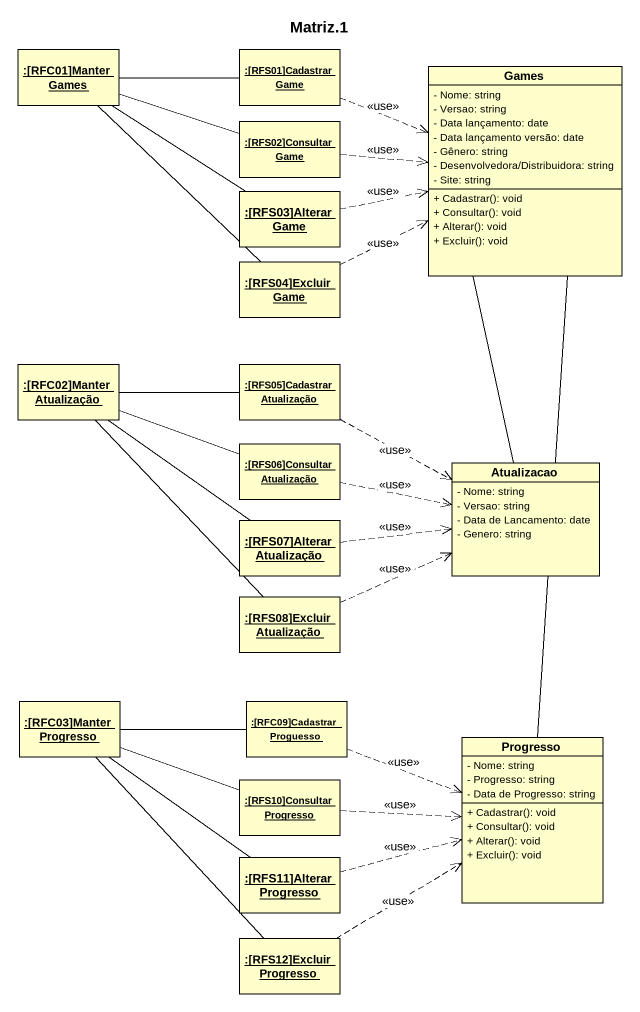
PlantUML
@startuml
title Matriz.1
hide circle
hide empty members
skinparam classAttributeIconSize 0
object ":[RFC01]Manter Games" as RFC01_Manter_Games
object ":[RFS01]Cadastrar Game" as RFS01_Cadastrar_Game
class Games {
  - Nome: string
  - Versao: string
  - Data lançamento: date
  - Data lançamento versão: date
  - Gênero: string
  - Desenvolvedora/Distribuidora: string
  - Site: string
  + Cadastrar(): void
  + Consultar(): void
  + Alterar(): void
  + Excluir(): void
}
object ":[RFS02]Consultar Game" as RFS02_Consultar_Game
object ":[RFS03]Alterar Game" as RFS03_Alterar_Game
object ":[RFS04]Excluir Game" as RFS04_Excluir_Game
object ":[RFC02]Manter Atualização" as RFC02_Manter_Atualização
object ":[RFS05]Cadastrar Atualização" as RFS05_Cadastrar_Atualização
object ":[RFS06]Consultar Atualização" as RFS06_Consultar_Atualização
class Atualizacao {
  - Nome: string
  - Versao: string
  - Data de Lancamento: date
  - Genero: string
}
object ":[RFS07]Alterar Atualização" as RFS07_Alterar_Atualização
object ":[RFS08]Excluir Atualização" as RFS08_Excluir_Atualização
object ":[RFC03]Manter Progresso" as RFC03_Manter_Progresso
object ":[RFC09]Cadastrar Proguesso" as RFC09_Cadastrar_Proguesso
class Progresso {
  - Nome: string
  - Progresso: string
  - Data de Progresso: string
  + Cadastrar(): void
  + Consultar(): void
  + Alterar(): void
  + Excluir(): void
}
object ":[RFS10]Consultar Progresso" as RFS10_Consultar_Progresso
object ":[RFS11]Alterar Progresso" as RFS11_Alterar_Progresso
object ":[RFS12]Excluir Progresso" as RFS12_Excluir_Progresso
RFC01_Manter_Games -right- RFS01_Cadastrar_Game
RFC01_Manter_Games -right- RFS02_Consultar_Game
RFC01_Manter_Games -- RFS03_Alterar_Game
RFC01_Manter_Games -- RFS04_Excluir_Game
RFS01_Cadastrar_Game .right.> Games : <<use>>
Games -- Atualizacao
RFS02_Consultar_Game .right.> Games : <<use>>
RFS03_Alterar_Game .right.> Games : <<use>>
RFS04_Excluir_Game .right.> Games : <<use>>
RFC02_Manter_Atualização -right- RFS05_Cadastrar_Atualização
RFC02_Manter_Atualização -right- RFS06_Consultar_Atualização
RFC02_Manter_Atualização -- RFS07_Alterar_Atualização
RFC02_Manter_Atualização -- RFS08_Excluir_Atualização
RFS05_Cadastrar_Atualização .right.> Atualizacao : <<use>>
RFS06_Consultar_Atualização .right.> Atualizacao : <<use>>
RFS07_Alterar_Atualização .right.> Atualizacao : <<use>>
RFS08_Excluir_Atualização .right.> Atualizacao : <<use>>
RFC03_Manter_Progresso -right- RFC09_Cadastrar_Proguesso
RFC03_Manter_Progresso -right- RFS10_Consultar_Progresso
RFC03_Manter_Progresso -- RFS11_Alterar_Progresso
RFC03_Manter_Progresso -- RFS12_Excluir_Progresso
RFC09_Cadastrar_Proguesso .right.> Progresso : <<use>>
Progresso -up- Games
RFS10_Consultar_Progresso .right.> Progresso : <<use>>
RFS11_Alterar_Progresso .right.> Progresso : <<use>>
RFS12_Excluir_Progresso .up.> Progresso : <<use>>
@enduml
